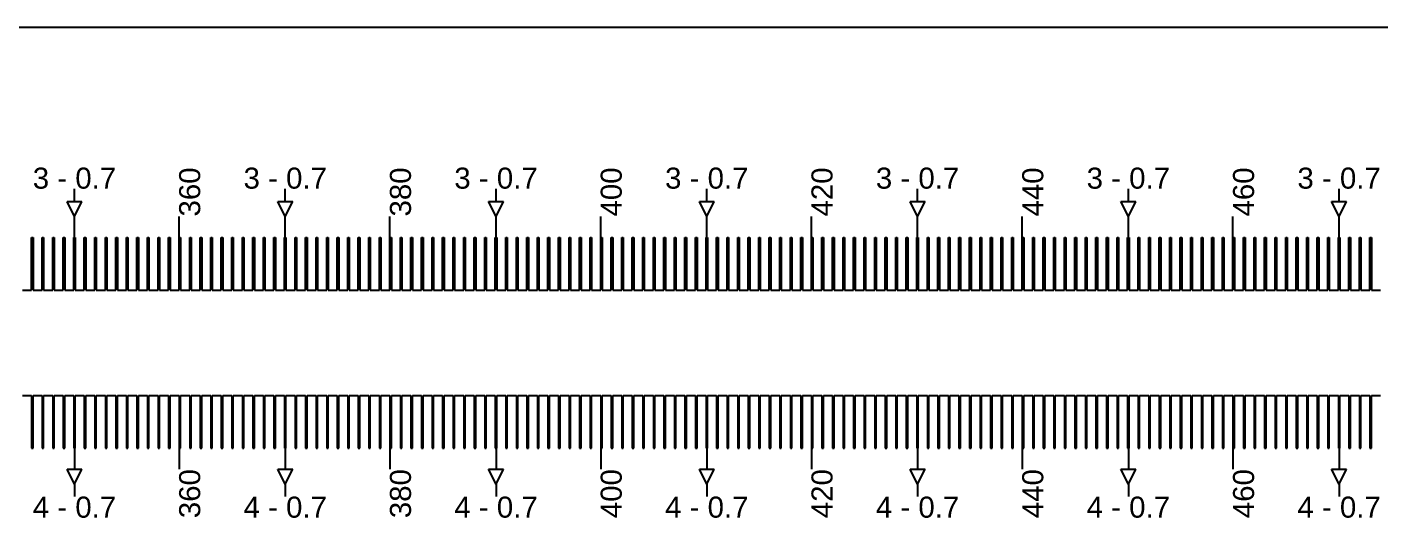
# Model space of a CAD drawing. Extents: x -119394 to 128420, y 74496 to 185496.
# Drawn here: x 6185 to 6827, y 112563 to 112796 of the extents above; entities that cross this region are included whole.
import ezdxf

# ---------------------------------------------------------------- set-up
doc = ezdxf.new("R2010")
doc.units = 13
doc.layers.add('CL - Label-1', color=120, linetype='Continuous')
doc.layers.add('CL - Label-2', color=132, linetype='Continuous')
doc.layers.add('CL - Sub-Micro', color=7, linetype='Continuous', true_color=0x47d1ff)
doc.styles.get("Standard").update_dxf_attribs({"font": 'arial.ttf'})

msp = doc.modelspace()

# ---------------------------------------------------------------- linework, layer by layer
for p, q in [((4356.79, 112795.86), (14856.79, 112795.86)), ((6207.14, 112712.94), (6207.14, 112718.94)), ((6307.14, 112712.94), (6307.14, 112718.94)), ((6407.14, 112712.94), (6407.14, 112718.94)), ((6507.14, 112712.94), (6507.14, 112718.94)), ((6607.14, 112712.94), (6607.14, 112718.94)), ((6707.14, 112712.94), (6707.14, 112718.94)), ((6807.14, 112712.94), (6807.14, 112718.94)), ((6207.14, 112695.86), (6207.14, 112705.86)), ((6256.79, 112695.86), (6256.79, 112705.86)), ((6307.14, 112695.86), (6307.14, 112705.86)), ((6356.79, 112695.86), (6356.79, 112705.86)), ((6407.14, 112695.86), (6407.14, 112705.86)), ((6456.79, 112695.86), (6456.79, 112705.86)), ((6507.14, 112695.86), (6507.14, 112705.86)), ((6556.79, 112695.86), (6556.79, 112705.86)), ((6607.14, 112695.86), (6607.14, 112705.86)), ((6656.79, 112695.86), (6656.79, 112705.86)), ((6707.14, 112695.86), (6707.14, 112705.86)), ((6756.79, 112695.86), (6756.79, 112705.86)), ((6807.14, 112695.86), (6807.14, 112705.86)), ((6207.14, 112595.86), (6207.14, 112585.86)), ((6256.79, 112595.86), (6256.79, 112585.86)), ((6307.14, 112595.86), (6307.14, 112585.86)), ((6356.79, 112595.86), (6356.79, 112585.86)), ((6407.14, 112595.86), (6407.14, 112585.86)), ((6456.79, 112595.86), (6456.79, 112585.86)), ((6507.14, 112595.86), (6507.14, 112585.86)), ((6556.79, 112595.86), (6556.79, 112585.86)), ((6607.14, 112595.86), (6607.14, 112585.86)), ((6656.79, 112595.86), (6656.79, 112585.86)), ((6707.14, 112595.86), (6707.14, 112585.86)), ((6756.79, 112595.86), (6756.79, 112585.86)), ((6807.14, 112595.86), (6807.14, 112585.86)), ((6207.14, 112578.79), (6207.14, 112572.79)), ((6307.14, 112578.79), (6307.14, 112572.79)), ((6407.14, 112578.79), (6407.14, 112572.79)), ((6507.14, 112578.79), (6507.14, 112572.79)), ((6607.14, 112578.79), (6607.14, 112572.79)), ((6707.14, 112578.79), (6707.14, 112572.79)), ((6807.14, 112578.79), (6807.14, 112572.79))]:
    msp.add_line(p, q)
at = {"layer": 'CL - Label-2'}
for p, q in [((6207.14, 112705.86), (6203.6, 112712.96)), ((6203.6, 112712.96), (6210.67, 112712.96)), ((6207.14, 112705.86), (6210.67, 112712.96)), ((6307.14, 112705.86), (6303.6, 112712.96)), ((6303.6, 112712.96), (6310.67, 112712.96)), ((6307.14, 112705.86), (6310.67, 112712.96)), ((6407.14, 112705.86), (6403.6, 112712.96)), ((6403.6, 112712.96), (6410.67, 112712.96)), ((6407.14, 112705.86), (6410.67, 112712.96)), ((6507.14, 112705.86), (6503.6, 112712.96)), ((6503.6, 112712.96), (6510.67, 112712.96)), ((6507.14, 112705.86), (6510.67, 112712.96)), ((6607.14, 112705.86), (6603.6, 112712.96)), ((6603.6, 112712.96), (6610.67, 112712.96)), ((6607.14, 112705.86), (6610.67, 112712.96)), ((6707.14, 112705.86), (6703.6, 112712.96)), ((6703.6, 112712.96), (6710.67, 112712.96)), ((6707.14, 112705.86), (6710.67, 112712.96)), ((6807.14, 112705.86), (6803.6, 112712.96)), ((6803.6, 112712.96), (6810.67, 112712.96)), ((6807.14, 112705.86), (6810.67, 112712.96)), ((6207.14, 112578.79), (6203.6, 112585.89)), ((6203.6, 112585.89), (6210.67, 112585.89)), ((6207.14, 112578.79), (6210.67, 112585.89)), ((6307.14, 112578.79), (6303.6, 112585.89)), ((6303.6, 112585.89), (6310.67, 112585.89)), ((6307.14, 112578.79), (6310.67, 112585.89)), ((6407.14, 112578.79), (6403.6, 112585.89)), ((6403.6, 112585.89), (6410.67, 112585.89)), ((6407.14, 112578.79), (6410.67, 112585.89)), ((6507.14, 112578.79), (6503.6, 112585.89)), ((6503.6, 112585.89), (6510.67, 112585.89)), ((6507.14, 112578.79), (6510.67, 112585.89)), ((6607.14, 112578.79), (6603.6, 112585.89)), ((6603.6, 112585.89), (6610.67, 112585.89)), ((6607.14, 112578.79), (6610.67, 112585.89)), ((6707.14, 112578.79), (6703.6, 112585.89)), ((6703.6, 112585.89), (6710.67, 112585.89)), ((6707.14, 112578.79), (6710.67, 112585.89)), ((6807.14, 112578.79), (6803.6, 112585.89)), ((6803.6, 112585.89), (6810.67, 112585.89)), ((6807.14, 112578.79), (6810.67, 112585.89))]:
    msp.add_line(p, q, dxfattribs=at)
at = {"layer": 'CL - Sub-Micro'}
for p, q in [((6186.79, 112670.86), (6186.79, 112695.86)), ((6186.79, 112695.86), (6187.49, 112695.86)), ((6187.49, 112695.86), (6187.49, 112670.86)), ((6191.79, 112670.86), (6191.79, 112695.86)), ((6191.79, 112695.86), (6192.49, 112695.86)), ((6192.49, 112695.86), (6192.49, 112670.86)), ((6196.79, 112670.86), (6196.79, 112695.86)), ((6196.79, 112695.86), (6197.49, 112695.86)), ((6197.49, 112695.86), (6197.49, 112670.86)), ((6201.79, 112670.86), (6201.79, 112695.86)), ((6201.79, 112695.86), (6202.49, 112695.86)), ((6202.49, 112695.86), (6202.49, 112670.86)), ((6206.79, 112670.86), (6206.79, 112695.86)), ((6206.79, 112695.86), (6207.49, 112695.86)), ((6207.49, 112695.86), (6207.49, 112670.86)), ((6211.79, 112670.86), (6211.79, 112695.86)), ((6211.79, 112695.86), (6212.49, 112695.86)), ((6212.49, 112695.86), (6212.49, 112670.86)), ((6216.79, 112670.86), (6216.79, 112695.86)), ((6216.79, 112695.86), (6217.49, 112695.86)), ((6217.49, 112695.86), (6217.49, 112670.86)), ((6221.79, 112670.86), (6221.79, 112695.86)), ((6221.79, 112695.86), (6222.49, 112695.86)), ((6222.49, 112695.86), (6222.49, 112670.86)), ((6226.79, 112670.86), (6226.79, 112695.86)), ((6226.79, 112695.86), (6227.49, 112695.86)), ((6227.49, 112695.86), (6227.49, 112670.86)), ((6231.79, 112670.86), (6231.79, 112695.86)), ((6231.79, 112695.86), (6232.49, 112695.86)), ((6232.49, 112695.86), (6232.49, 112670.86)), ((6236.79, 112670.86), (6236.79, 112695.86)), ((6236.79, 112695.86), (6237.49, 112695.86)), ((6237.49, 112695.86), (6237.49, 112670.86)), ((6241.79, 112670.86), (6241.79, 112695.86)), ((6241.79, 112695.86), (6242.49, 112695.86)), ((6242.49, 112695.86), (6242.49, 112670.86)), ((6246.79, 112670.86), (6246.79, 112695.86)), ((6246.79, 112695.86), (6247.49, 112695.86)), ((6247.49, 112695.86), (6247.49, 112670.86)), ((6251.79, 112670.86), (6251.79, 112695.86)), ((6251.79, 112695.86), (6252.49, 112695.86)), ((6252.49, 112695.86), (6252.49, 112670.86)), ((6256.79, 112670.86), (6256.79, 112695.86)), ((6256.79, 112695.86), (6257.49, 112695.86)), ((6257.49, 112695.86), (6257.49, 112670.86)), ((6261.79, 112670.86), (6261.79, 112695.86)), ((6261.79, 112695.86), (6262.49, 112695.86)), ((6262.49, 112695.86), (6262.49, 112670.86)), ((6266.79, 112670.86), (6266.79, 112695.86)), ((6266.79, 112695.86), (6267.49, 112695.86)), ((6267.49, 112695.86), (6267.49, 112670.86)), ((6271.79, 112670.86), (6271.79, 112695.86)), ((6271.79, 112695.86), (6272.49, 112695.86)), ((6272.49, 112695.86), (6272.49, 112670.86)), ((6276.79, 112670.86), (6276.79, 112695.86)), ((6276.79, 112695.86), (6277.49, 112695.86)), ((6277.49, 112695.86), (6277.49, 112670.86)), ((6281.79, 112670.86), (6281.79, 112695.86)), ((6281.79, 112695.86), (6282.49, 112695.86)), ((6282.49, 112695.86), (6282.49, 112670.86)), ((6286.79, 112670.86), (6286.79, 112695.86)), ((6286.79, 112695.86), (6287.49, 112695.86)), ((6287.49, 112695.86), (6287.49, 112670.86)), ((6291.79, 112670.86), (6291.79, 112695.86)), ((6291.79, 112695.86), (6292.49, 112695.86)), ((6292.49, 112695.86), (6292.49, 112670.86)), ((6296.79, 112670.86), (6296.79, 112695.86)), ((6296.79, 112695.86), (6297.49, 112695.86)), ((6297.49, 112695.86), (6297.49, 112670.86)), ((6301.79, 112670.86), (6301.79, 112695.86)), ((6301.79, 112695.86), (6302.49, 112695.86)), ((6302.49, 112695.86), (6302.49, 112670.86)), ((6306.79, 112670.86), (6306.79, 112695.86)), ((6306.79, 112695.86), (6307.49, 112695.86)), ((6307.49, 112695.86), (6307.49, 112670.86)), ((6311.79, 112670.86), (6311.79, 112695.86)), ((6311.79, 112695.86), (6312.49, 112695.86)), ((6312.49, 112695.86), (6312.49, 112670.86)), ((6316.79, 112670.86), (6316.79, 112695.86)), ((6316.79, 112695.86), (6317.49, 112695.86)), ((6317.49, 112695.86), (6317.49, 112670.86)), ((6321.79, 112670.86), (6321.79, 112695.86)), ((6321.79, 112695.86), (6322.49, 112695.86)), ((6322.49, 112695.86), (6322.49, 112670.86)), ((6326.79, 112670.86), (6326.79, 112695.86)), ((6326.79, 112695.86), (6327.49, 112695.86)), ((6327.49, 112695.86), (6327.49, 112670.86)), ((6331.79, 112670.86), (6331.79, 112695.86)), ((6331.79, 112695.86), (6332.49, 112695.86)), ((6332.49, 112695.86), (6332.49, 112670.86)), ((6336.79, 112670.86), (6336.79, 112695.86)), ((6336.79, 112695.86), (6337.49, 112695.86)), ((6337.49, 112695.86), (6337.49, 112670.86)), ((6341.79, 112670.86), (6341.79, 112695.86)), ((6341.79, 112695.86), (6342.49, 112695.86)), ((6342.49, 112695.86), (6342.49, 112670.86)), ((6346.79, 112670.86), (6346.79, 112695.86)), ((6346.79, 112695.86), (6347.49, 112695.86)), ((6347.49, 112695.86), (6347.49, 112670.86)), ((6351.79, 112670.86), (6351.79, 112695.86)), ((6351.79, 112695.86), (6352.49, 112695.86)), ((6352.49, 112695.86), (6352.49, 112670.86)), ((6356.79, 112670.86), (6356.79, 112695.86)), ((6356.79, 112695.86), (6357.49, 112695.86)), ((6357.49, 112695.86), (6357.49, 112670.86)), ((6361.79, 112670.86), (6361.79, 112695.86)), ((6361.79, 112695.86), (6362.49, 112695.86)), ((6362.49, 112695.86), (6362.49, 112670.86)), ((6366.79, 112670.86), (6366.79, 112695.86)), ((6366.79, 112695.86), (6367.49, 112695.86)), ((6367.49, 112695.86), (6367.49, 112670.86)), ((6371.79, 112670.86), (6371.79, 112695.86)), ((6371.79, 112695.86), (6372.49, 112695.86)), ((6372.49, 112695.86), (6372.49, 112670.86)), ((6376.79, 112670.86), (6376.79, 112695.86)), ((6376.79, 112695.86), (6377.49, 112695.86)), ((6377.49, 112695.86), (6377.49, 112670.86)), ((6381.79, 112670.86), (6381.79, 112695.86)), ((6381.79, 112695.86), (6382.49, 112695.86)), ((6382.49, 112695.86), (6382.49, 112670.86)), ((6386.79, 112670.86), (6386.79, 112695.86)), ((6386.79, 112695.86), (6387.49, 112695.86)), ((6387.49, 112695.86), (6387.49, 112670.86)), ((6391.79, 112670.86), (6391.79, 112695.86)), ((6391.79, 112695.86), (6392.49, 112695.86)), ((6392.49, 112695.86), (6392.49, 112670.86)), ((6396.79, 112670.86), (6396.79, 112695.86)), ((6396.79, 112695.86), (6397.49, 112695.86)), ((6397.49, 112695.86), (6397.49, 112670.86)), ((6401.79, 112670.86), (6401.79, 112695.86)), ((6401.79, 112695.86), (6402.49, 112695.86)), ((6402.49, 112695.86), (6402.49, 112670.86)), ((6406.79, 112670.86), (6406.79, 112695.86)), ((6406.79, 112695.86), (6407.49, 112695.86)), ((6407.49, 112695.86), (6407.49, 112670.86)), ((6411.79, 112670.86), (6411.79, 112695.86)), ((6411.79, 112695.86), (6412.49, 112695.86)), ((6412.49, 112695.86), (6412.49, 112670.86)), ((6416.79, 112670.86), (6416.79, 112695.86)), ((6416.79, 112695.86), (6417.49, 112695.86)), ((6417.49, 112695.86), (6417.49, 112670.86)), ((6421.79, 112670.86), (6421.79, 112695.86)), ((6421.79, 112695.86), (6422.49, 112695.86)), ((6422.49, 112695.86), (6422.49, 112670.86)), ((6426.79, 112670.86), (6426.79, 112695.86)), ((6426.79, 112695.86), (6427.49, 112695.86)), ((6427.49, 112695.86), (6427.49, 112670.86)), ((6431.79, 112670.86), (6431.79, 112695.86)), ((6431.79, 112695.86), (6432.49, 112695.86)), ((6432.49, 112695.86), (6432.49, 112670.86)), ((6436.79, 112670.86), (6436.79, 112695.86)), ((6436.79, 112695.86), (6437.49, 112695.86)), ((6437.49, 112695.86), (6437.49, 112670.86)), ((6441.79, 112670.86), (6441.79, 112695.86)), ((6441.79, 112695.86), (6442.49, 112695.86)), ((6442.49, 112695.86), (6442.49, 112670.86)), ((6446.79, 112670.86), (6446.79, 112695.86)), ((6446.79, 112695.86), (6447.49, 112695.86)), ((6447.49, 112695.86), (6447.49, 112670.86)), ((6451.79, 112670.86), (6451.79, 112695.86)), ((6451.79, 112695.86), (6452.49, 112695.86)), ((6452.49, 112695.86), (6452.49, 112670.86)), ((6456.79, 112670.86), (6456.79, 112695.86)), ((6456.79, 112695.86), (6457.49, 112695.86)), ((6457.49, 112695.86), (6457.49, 112670.86)), ((6461.79, 112670.86), (6461.79, 112695.86)), ((6461.79, 112695.86), (6462.49, 112695.86)), ((6462.49, 112695.86), (6462.49, 112670.86)), ((6466.79, 112670.86), (6466.79, 112695.86)), ((6466.79, 112695.86), (6467.49, 112695.86)), ((6467.49, 112695.86), (6467.49, 112670.86)), ((6471.79, 112670.86), (6471.79, 112695.86)), ((6471.79, 112695.86), (6472.49, 112695.86)), ((6472.49, 112695.86), (6472.49, 112670.86)), ((6476.79, 112670.86), (6476.79, 112695.86)), ((6476.79, 112695.86), (6477.49, 112695.86)), ((6477.49, 112695.86), (6477.49, 112670.86)), ((6481.79, 112670.86), (6481.79, 112695.86)), ((6481.79, 112695.86), (6482.49, 112695.86)), ((6482.49, 112695.86), (6482.49, 112670.86)), ((6486.79, 112670.86), (6486.79, 112695.86)), ((6486.79, 112695.86), (6487.49, 112695.86)), ((6487.49, 112695.86), (6487.49, 112670.86)), ((6491.79, 112670.86), (6491.79, 112695.86)), ((6491.79, 112695.86), (6492.49, 112695.86)), ((6492.49, 112695.86), (6492.49, 112670.86)), ((6496.79, 112670.86), (6496.79, 112695.86)), ((6496.79, 112695.86), (6497.49, 112695.86)), ((6497.49, 112695.86), (6497.49, 112670.86)), ((6501.79, 112670.86), (6501.79, 112695.86)), ((6501.79, 112695.86), (6502.49, 112695.86)), ((6502.49, 112695.86), (6502.49, 112670.86)), ((6506.79, 112670.86), (6506.79, 112695.86)), ((6506.79, 112695.86), (6507.49, 112695.86)), ((6507.49, 112695.86), (6507.49, 112670.86)), ((6511.79, 112670.86), (6511.79, 112695.86)), ((6511.79, 112695.86), (6512.49, 112695.86)), ((6512.49, 112695.86), (6512.49, 112670.86)), ((6516.79, 112670.86), (6516.79, 112695.86)), ((6516.79, 112695.86), (6517.49, 112695.86)), ((6517.49, 112695.86), (6517.49, 112670.86)), ((6521.79, 112670.86), (6521.79, 112695.86)), ((6521.79, 112695.86), (6522.49, 112695.86)), ((6522.49, 112695.86), (6522.49, 112670.86)), ((6526.79, 112670.86), (6526.79, 112695.86)), ((6526.79, 112695.86), (6527.49, 112695.86)), ((6527.49, 112695.86), (6527.49, 112670.86)), ((6531.79, 112670.86), (6531.79, 112695.86)), ((6531.79, 112695.86), (6532.49, 112695.86)), ((6532.49, 112695.86), (6532.49, 112670.86)), ((6536.79, 112670.86), (6536.79, 112695.86)), ((6536.79, 112695.86), (6537.49, 112695.86)), ((6537.49, 112695.86), (6537.49, 112670.86)), ((6541.79, 112670.86), (6541.79, 112695.86)), ((6541.79, 112695.86), (6542.49, 112695.86)), ((6542.49, 112695.86), (6542.49, 112670.86)), ((6546.79, 112670.86), (6546.79, 112695.86)), ((6546.79, 112695.86), (6547.49, 112695.86)), ((6547.49, 112695.86), (6547.49, 112670.86)), ((6551.79, 112670.86), (6551.79, 112695.86)), ((6551.79, 112695.86), (6552.49, 112695.86)), ((6552.49, 112695.86), (6552.49, 112670.86)), ((6556.79, 112670.86), (6556.79, 112695.86)), ((6556.79, 112695.86), (6557.49, 112695.86)), ((6557.49, 112695.86), (6557.49, 112670.86)), ((6561.79, 112670.86), (6561.79, 112695.86)), ((6561.79, 112695.86), (6562.49, 112695.86)), ((6562.49, 112695.86), (6562.49, 112670.86)), ((6566.79, 112670.86), (6566.79, 112695.86)), ((6566.79, 112695.86), (6567.49, 112695.86)), ((6567.49, 112695.86), (6567.49, 112670.86)), ((6571.79, 112670.86), (6571.79, 112695.86)), ((6571.79, 112695.86), (6572.49, 112695.86)), ((6572.49, 112695.86), (6572.49, 112670.86)), ((6576.79, 112670.86), (6576.79, 112695.86)), ((6576.79, 112695.86), (6577.49, 112695.86)), ((6577.49, 112695.86), (6577.49, 112670.86)), ((6581.79, 112670.86), (6581.79, 112695.86)), ((6581.79, 112695.86), (6582.49, 112695.86)), ((6582.49, 112695.86), (6582.49, 112670.86)), ((6586.79, 112670.86), (6586.79, 112695.86)), ((6586.79, 112695.86), (6587.49, 112695.86)), ((6587.49, 112695.86), (6587.49, 112670.86)), ((6591.79, 112670.86), (6591.79, 112695.86)), ((6591.79, 112695.86), (6592.49, 112695.86)), ((6592.49, 112695.86), (6592.49, 112670.86)), ((6596.79, 112670.86), (6596.79, 112695.86)), ((6596.79, 112695.86), (6597.49, 112695.86)), ((6597.49, 112695.86), (6597.49, 112670.86)), ((6601.79, 112670.86), (6601.79, 112695.86)), ((6601.79, 112695.86), (6602.49, 112695.86)), ((6602.49, 112695.86), (6602.49, 112670.86)), ((6606.79, 112670.86), (6606.79, 112695.86)), ((6606.79, 112695.86), (6607.49, 112695.86)), ((6607.49, 112695.86), (6607.49, 112670.86)), ((6611.79, 112670.86), (6611.79, 112695.86)), ((6611.79, 112695.86), (6612.49, 112695.86)), ((6612.49, 112695.86), (6612.49, 112670.86)), ((6616.79, 112670.86), (6616.79, 112695.86)), ((6616.79, 112695.86), (6617.49, 112695.86)), ((6617.49, 112695.86), (6617.49, 112670.86)), ((6621.79, 112670.86), (6621.79, 112695.86)), ((6621.79, 112695.86), (6622.49, 112695.86)), ((6622.49, 112695.86), (6622.49, 112670.86)), ((6626.79, 112670.86), (6626.79, 112695.86)), ((6626.79, 112695.86), (6627.49, 112695.86)), ((6627.49, 112695.86), (6627.49, 112670.86)), ((6631.79, 112670.86), (6631.79, 112695.86)), ((6631.79, 112695.86), (6632.49, 112695.86)), ((6632.49, 112695.86), (6632.49, 112670.86)), ((6636.79, 112670.86), (6636.79, 112695.86)), ((6636.79, 112695.86), (6637.49, 112695.86)), ((6637.49, 112695.86), (6637.49, 112670.86)), ((6641.79, 112670.86), (6641.79, 112695.86)), ((6641.79, 112695.86), (6642.49, 112695.86)), ((6642.49, 112695.86), (6642.49, 112670.86)), ((6646.79, 112670.86), (6646.79, 112695.86)), ((6646.79, 112695.86), (6647.49, 112695.86)), ((6647.49, 112695.86), (6647.49, 112670.86)), ((6651.79, 112670.86), (6651.79, 112695.86)), ((6651.79, 112695.86), (6652.49, 112695.86)), ((6652.49, 112695.86), (6652.49, 112670.86)), ((6656.79, 112670.86), (6656.79, 112695.86)), ((6656.79, 112695.86), (6657.49, 112695.86)), ((6657.49, 112695.86), (6657.49, 112670.86)), ((6661.79, 112670.86), (6661.79, 112695.86)), ((6661.79, 112695.86), (6662.49, 112695.86)), ((6662.49, 112695.86), (6662.49, 112670.86)), ((6666.79, 112670.86), (6666.79, 112695.86)), ((6666.79, 112695.86), (6667.49, 112695.86)), ((6667.49, 112695.86), (6667.49, 112670.86)), ((6671.79, 112670.86), (6671.79, 112695.86)), ((6671.79, 112695.86), (6672.49, 112695.86)), ((6672.49, 112695.86), (6672.49, 112670.86)), ((6676.79, 112670.86), (6676.79, 112695.86)), ((6676.79, 112695.86), (6677.49, 112695.86)), ((6677.49, 112695.86), (6677.49, 112670.86)), ((6681.79, 112670.86), (6681.79, 112695.86)), ((6681.79, 112695.86), (6682.49, 112695.86)), ((6682.49, 112695.86), (6682.49, 112670.86)), ((6686.79, 112670.86), (6686.79, 112695.86)), ((6686.79, 112695.86), (6687.49, 112695.86)), ((6687.49, 112695.86), (6687.49, 112670.86)), ((6691.79, 112670.86), (6691.79, 112695.86)), ((6691.79, 112695.86), (6692.49, 112695.86)), ((6692.49, 112695.86), (6692.49, 112670.86)), ((6696.79, 112670.86), (6696.79, 112695.86)), ((6696.79, 112695.86), (6697.49, 112695.86)), ((6697.49, 112695.86), (6697.49, 112670.86)), ((6701.79, 112670.86), (6701.79, 112695.86)), ((6701.79, 112695.86), (6702.49, 112695.86)), ((6702.49, 112695.86), (6702.49, 112670.86)), ((6706.79, 112670.86), (6706.79, 112695.86)), ((6706.79, 112695.86), (6707.49, 112695.86)), ((6707.49, 112695.86), (6707.49, 112670.86)), ((6711.79, 112670.86), (6711.79, 112695.86)), ((6711.79, 112695.86), (6712.49, 112695.86)), ((6712.49, 112695.86), (6712.49, 112670.86)), ((6716.79, 112670.86), (6716.79, 112695.86)), ((6716.79, 112695.86), (6717.49, 112695.86)), ((6717.49, 112695.86), (6717.49, 112670.86)), ((6721.79, 112670.86), (6721.79, 112695.86)), ((6721.79, 112695.86), (6722.49, 112695.86)), ((6722.49, 112695.86), (6722.49, 112670.86)), ((6726.79, 112670.86), (6726.79, 112695.86)), ((6726.79, 112695.86), (6727.49, 112695.86)), ((6727.49, 112695.86), (6727.49, 112670.86)), ((6731.79, 112670.86), (6731.79, 112695.86)), ((6731.79, 112695.86), (6732.49, 112695.86)), ((6732.49, 112695.86), (6732.49, 112670.86)), ((6736.79, 112670.86), (6736.79, 112695.86)), ((6736.79, 112695.86), (6737.49, 112695.86)), ((6737.49, 112695.86), (6737.49, 112670.86)), ((6741.79, 112670.86), (6741.79, 112695.86)), ((6741.79, 112695.86), (6742.49, 112695.86)), ((6742.49, 112695.86), (6742.49, 112670.86)), ((6746.79, 112670.86), (6746.79, 112695.86)), ((6746.79, 112695.86), (6747.49, 112695.86)), ((6747.49, 112695.86), (6747.49, 112670.86)), ((6751.79, 112670.86), (6751.79, 112695.86)), ((6751.79, 112695.86), (6752.49, 112695.86)), ((6752.49, 112695.86), (6752.49, 112670.86)), ((6756.79, 112670.86), (6756.79, 112695.86)), ((6756.79, 112695.86), (6757.49, 112695.86)), ((6757.49, 112695.86), (6757.49, 112670.86)), ((6761.79, 112670.86), (6761.79, 112695.86)), ((6761.79, 112695.86), (6762.49, 112695.86)), ((6762.49, 112695.86), (6762.49, 112670.86)), ((6766.79, 112670.86), (6766.79, 112695.86)), ((6766.79, 112695.86), (6767.49, 112695.86)), ((6767.49, 112695.86), (6767.49, 112670.86)), ((6771.79, 112670.86), (6771.79, 112695.86)), ((6771.79, 112695.86), (6772.49, 112695.86)), ((6772.49, 112695.86), (6772.49, 112670.86)), ((6776.79, 112670.86), (6776.79, 112695.86)), ((6776.79, 112695.86), (6777.49, 112695.86)), ((6777.49, 112695.86), (6777.49, 112670.86)), ((6781.79, 112670.86), (6781.79, 112695.86)), ((6781.79, 112695.86), (6782.49, 112695.86)), ((6782.49, 112695.86), (6782.49, 112670.86)), ((6786.79, 112670.86), (6786.79, 112695.86)), ((6786.79, 112695.86), (6787.49, 112695.86)), ((6787.49, 112695.86), (6787.49, 112670.86)), ((6791.79, 112670.86), (6791.79, 112695.86)), ((6791.79, 112695.86), (6792.49, 112695.86)), ((6792.49, 112695.86), (6792.49, 112670.86)), ((6796.79, 112670.86), (6796.79, 112695.86)), ((6796.79, 112695.86), (6797.49, 112695.86)), ((6797.49, 112695.86), (6797.49, 112670.86)), ((6801.79, 112670.86), (6801.79, 112695.86)), ((6801.79, 112695.86), (6802.49, 112695.86)), ((6802.49, 112695.86), (6802.49, 112670.86)), ((6806.79, 112670.86), (6806.79, 112695.86)), ((6806.79, 112695.86), (6807.49, 112695.86)), ((6807.49, 112695.86), (6807.49, 112670.86)), ((6811.79, 112670.86), (6811.79, 112695.86)), ((6811.79, 112695.86), (6812.49, 112695.86)), ((6812.49, 112695.86), (6812.49, 112670.86)), ((6816.79, 112670.86), (6816.79, 112695.86)), ((6816.79, 112695.86), (6817.49, 112695.86)), ((6817.49, 112695.86), (6817.49, 112670.86)), ((6821.79, 112670.86), (6821.79, 112695.86)), ((6821.79, 112695.86), (6822.49, 112695.86)), ((6822.49, 112695.86), (6822.49, 112670.86)), ((6182.49, 112670.86), (6186.79, 112670.86)), ((6187.49, 112670.86), (6191.79, 112670.86)), ((6192.49, 112670.86), (6196.79, 112670.86)), ((6197.49, 112670.86), (6201.79, 112670.86)), ((6202.49, 112670.86), (6206.79, 112670.86)), ((6207.49, 112670.86), (6211.79, 112670.86)), ((6212.49, 112670.86), (6216.79, 112670.86)), ((6217.49, 112670.86), (6221.79, 112670.86)), ((6222.49, 112670.86), (6226.79, 112670.86)), ((6227.49, 112670.86), (6231.79, 112670.86)), ((6232.49, 112670.86), (6236.79, 112670.86)), ((6237.49, 112670.86), (6241.79, 112670.86)), ((6242.49, 112670.86), (6246.79, 112670.86)), ((6247.49, 112670.86), (6251.79, 112670.86)), ((6252.49, 112670.86), (6256.79, 112670.86)), ((6257.49, 112670.86), (6261.79, 112670.86)), ((6262.49, 112670.86), (6266.79, 112670.86)), ((6267.49, 112670.86), (6271.79, 112670.86)), ((6272.49, 112670.86), (6276.79, 112670.86)), ((6277.49, 112670.86), (6281.79, 112670.86)), ((6282.49, 112670.86), (6286.79, 112670.86)), ((6287.49, 112670.86), (6291.79, 112670.86)), ((6292.49, 112670.86), (6296.79, 112670.86)), ((6297.49, 112670.86), (6301.79, 112670.86)), ((6302.49, 112670.86), (6306.79, 112670.86)), ((6307.49, 112670.86), (6311.79, 112670.86)), ((6312.49, 112670.86), (6316.79, 112670.86)), ((6317.49, 112670.86), (6321.79, 112670.86)), ((6322.49, 112670.86), (6326.79, 112670.86)), ((6327.49, 112670.86), (6331.79, 112670.86)), ((6332.49, 112670.86), (6336.79, 112670.86)), ((6337.49, 112670.86), (6341.79, 112670.86)), ((6342.49, 112670.86), (6346.79, 112670.86)), ((6347.49, 112670.86), (6351.79, 112670.86)), ((6352.49, 112670.86), (6356.79, 112670.86)), ((6357.49, 112670.86), (6361.79, 112670.86)), ((6362.49, 112670.86), (6366.79, 112670.86)), ((6367.49, 112670.86), (6371.79, 112670.86)), ((6372.49, 112670.86), (6376.79, 112670.86)), ((6377.49, 112670.86), (6381.79, 112670.86)), ((6382.49, 112670.86), (6386.79, 112670.86)), ((6387.49, 112670.86), (6391.79, 112670.86)), ((6392.49, 112670.86), (6396.79, 112670.86)), ((6397.49, 112670.86), (6401.79, 112670.86)), ((6402.49, 112670.86), (6406.79, 112670.86)), ((6407.49, 112670.86), (6411.79, 112670.86)), ((6412.49, 112670.86), (6416.79, 112670.86)), ((6417.49, 112670.86), (6421.79, 112670.86)), ((6422.49, 112670.86), (6426.79, 112670.86)), ((6427.49, 112670.86), (6431.79, 112670.86)), ((6432.49, 112670.86), (6436.79, 112670.86)), ((6437.49, 112670.86), (6441.79, 112670.86)), ((6442.49, 112670.86), (6446.79, 112670.86)), ((6447.49, 112670.86), (6451.79, 112670.86)), ((6452.49, 112670.86), (6456.79, 112670.86)), ((6457.49, 112670.86), (6461.79, 112670.86)), ((6462.49, 112670.86), (6466.79, 112670.86)), ((6467.49, 112670.86), (6471.79, 112670.86)), ((6472.49, 112670.86), (6476.79, 112670.86)), ((6477.49, 112670.86), (6481.79, 112670.86)), ((6482.49, 112670.86), (6486.79, 112670.86)), ((6487.49, 112670.86), (6491.79, 112670.86)), ((6492.49, 112670.86), (6496.79, 112670.86)), ((6497.49, 112670.86), (6501.79, 112670.86)), ((6502.49, 112670.86), (6506.79, 112670.86)), ((6507.49, 112670.86), (6511.79, 112670.86)), ((6512.49, 112670.86), (6516.79, 112670.86)), ((6517.49, 112670.86), (6521.79, 112670.86)), ((6522.49, 112670.86), (6526.79, 112670.86)), ((6527.49, 112670.86), (6531.79, 112670.86)), ((6532.49, 112670.86), (6536.79, 112670.86)), ((6537.49, 112670.86), (6541.79, 112670.86)), ((6542.49, 112670.86), (6546.79, 112670.86)), ((6547.49, 112670.86), (6551.79, 112670.86)), ((6552.49, 112670.86), (6556.79, 112670.86)), ((6557.49, 112670.86), (6561.79, 112670.86)), ((6562.49, 112670.86), (6566.79, 112670.86)), ((6567.49, 112670.86), (6571.79, 112670.86)), ((6572.49, 112670.86), (6576.79, 112670.86)), ((6577.49, 112670.86), (6581.79, 112670.86)), ((6582.49, 112670.86), (6586.79, 112670.86)), ((6587.49, 112670.86), (6591.79, 112670.86)), ((6592.49, 112670.86), (6596.79, 112670.86)), ((6597.49, 112670.86), (6601.79, 112670.86)), ((6602.49, 112670.86), (6606.79, 112670.86)), ((6607.49, 112670.86), (6611.79, 112670.86)), ((6612.49, 112670.86), (6616.79, 112670.86)), ((6617.49, 112670.86), (6621.79, 112670.86)), ((6622.49, 112670.86), (6626.79, 112670.86)), ((6627.49, 112670.86), (6631.79, 112670.86)), ((6632.49, 112670.86), (6636.79, 112670.86)), ((6637.49, 112670.86), (6641.79, 112670.86)), ((6642.49, 112670.86), (6646.79, 112670.86)), ((6647.49, 112670.86), (6651.79, 112670.86)), ((6652.49, 112670.86), (6656.79, 112670.86)), ((6657.49, 112670.86), (6661.79, 112670.86)), ((6662.49, 112670.86), (6666.79, 112670.86)), ((6667.49, 112670.86), (6671.79, 112670.86)), ((6672.49, 112670.86), (6676.79, 112670.86)), ((6677.49, 112670.86), (6681.79, 112670.86)), ((6682.49, 112670.86), (6686.79, 112670.86)), ((6687.49, 112670.86), (6691.79, 112670.86)), ((6692.49, 112670.86), (6696.79, 112670.86)), ((6697.49, 112670.86), (6701.79, 112670.86)), ((6702.49, 112670.86), (6706.79, 112670.86)), ((6707.49, 112670.86), (6711.79, 112670.86)), ((6712.49, 112670.86), (6716.79, 112670.86)), ((6717.49, 112670.86), (6721.79, 112670.86)), ((6722.49, 112670.86), (6726.79, 112670.86)), ((6727.49, 112670.86), (6731.79, 112670.86)), ((6732.49, 112670.86), (6736.79, 112670.86)), ((6737.49, 112670.86), (6741.79, 112670.86)), ((6742.49, 112670.86), (6746.79, 112670.86)), ((6747.49, 112670.86), (6751.79, 112670.86)), ((6752.49, 112670.86), (6756.79, 112670.86)), ((6757.49, 112670.86), (6761.79, 112670.86)), ((6762.49, 112670.86), (6766.79, 112670.86)), ((6767.49, 112670.86), (6771.79, 112670.86)), ((6772.49, 112670.86), (6776.79, 112670.86)), ((6777.49, 112670.86), (6781.79, 112670.86)), ((6782.49, 112670.86), (6786.79, 112670.86)), ((6787.49, 112670.86), (6791.79, 112670.86)), ((6792.49, 112670.86), (6796.79, 112670.86)), ((6797.49, 112670.86), (6801.79, 112670.86)), ((6802.49, 112670.86), (6806.79, 112670.86)), ((6807.49, 112670.86), (6811.79, 112670.86)), ((6812.49, 112670.86), (6816.79, 112670.86)), ((6817.49, 112670.86), (6821.79, 112670.86)), ((6822.49, 112670.86), (6826.79, 112670.86)), ((6182.49, 112620.86), (6186.79, 112620.86)), ((6186.79, 112620.86), (6186.79, 112595.86)), ((6187.49, 112595.86), (6187.49, 112620.86)), ((6187.49, 112620.86), (6191.79, 112620.86)), ((6191.79, 112620.86), (6191.79, 112595.86)), ((6192.49, 112595.86), (6192.49, 112620.86)), ((6192.49, 112620.86), (6196.79, 112620.86)), ((6196.79, 112620.86), (6196.79, 112595.86)), ((6197.49, 112595.86), (6197.49, 112620.86)), ((6197.49, 112620.86), (6201.79, 112620.86)), ((6201.79, 112620.86), (6201.79, 112595.86)), ((6202.49, 112595.86), (6202.49, 112620.86)), ((6202.49, 112620.86), (6206.79, 112620.86)), ((6206.79, 112620.86), (6206.79, 112595.86)), ((6207.49, 112595.86), (6207.49, 112620.86)), ((6207.49, 112620.86), (6211.79, 112620.86)), ((6211.79, 112620.86), (6211.79, 112595.86)), ((6212.49, 112595.86), (6212.49, 112620.86)), ((6212.49, 112620.86), (6216.79, 112620.86)), ((6216.79, 112620.86), (6216.79, 112595.86)), ((6217.49, 112595.86), (6217.49, 112620.86)), ((6217.49, 112620.86), (6221.79, 112620.86)), ((6221.79, 112620.86), (6221.79, 112595.86)), ((6222.49, 112595.86), (6222.49, 112620.86)), ((6222.49, 112620.86), (6226.79, 112620.86)), ((6226.79, 112620.86), (6226.79, 112595.86)), ((6227.49, 112595.86), (6227.49, 112620.86)), ((6227.49, 112620.86), (6231.79, 112620.86)), ((6231.79, 112620.86), (6231.79, 112595.86)), ((6232.49, 112595.86), (6232.49, 112620.86)), ((6232.49, 112620.86), (6236.79, 112620.86)), ((6236.79, 112620.86), (6236.79, 112595.86)), ((6237.49, 112595.86), (6237.49, 112620.86)), ((6237.49, 112620.86), (6241.79, 112620.86)), ((6241.79, 112620.86), (6241.79, 112595.86)), ((6242.49, 112595.86), (6242.49, 112620.86)), ((6242.49, 112620.86), (6246.79, 112620.86)), ((6246.79, 112620.86), (6246.79, 112595.86)), ((6247.49, 112595.86), (6247.49, 112620.86)), ((6247.49, 112620.86), (6251.79, 112620.86)), ((6251.79, 112620.86), (6251.79, 112595.86)), ((6252.49, 112595.86), (6252.49, 112620.86)), ((6252.49, 112620.86), (6256.79, 112620.86)), ((6256.79, 112620.86), (6256.79, 112595.86)), ((6257.49, 112595.86), (6257.49, 112620.86)), ((6257.49, 112620.86), (6261.79, 112620.86)), ((6261.79, 112620.86), (6261.79, 112595.86)), ((6262.49, 112595.86), (6262.49, 112620.86)), ((6262.49, 112620.86), (6266.79, 112620.86)), ((6266.79, 112620.86), (6266.79, 112595.86)), ((6267.49, 112595.86), (6267.49, 112620.86)), ((6267.49, 112620.86), (6271.79, 112620.86)), ((6271.79, 112620.86), (6271.79, 112595.86)), ((6272.49, 112595.86), (6272.49, 112620.86)), ((6272.49, 112620.86), (6276.79, 112620.86)), ((6276.79, 112620.86), (6276.79, 112595.86)), ((6277.49, 112595.86), (6277.49, 112620.86)), ((6277.49, 112620.86), (6281.79, 112620.86)), ((6281.79, 112620.86), (6281.79, 112595.86)), ((6282.49, 112595.86), (6282.49, 112620.86)), ((6282.49, 112620.86), (6286.79, 112620.86)), ((6286.79, 112620.86), (6286.79, 112595.86)), ((6287.49, 112595.86), (6287.49, 112620.86)), ((6287.49, 112620.86), (6291.79, 112620.86)), ((6291.79, 112620.86), (6291.79, 112595.86)), ((6292.49, 112595.86), (6292.49, 112620.86)), ((6292.49, 112620.86), (6296.79, 112620.86)), ((6296.79, 112620.86), (6296.79, 112595.86)), ((6297.49, 112595.86), (6297.49, 112620.86)), ((6297.49, 112620.86), (6301.79, 112620.86)), ((6301.79, 112620.86), (6301.79, 112595.86)), ((6302.49, 112595.86), (6302.49, 112620.86)), ((6302.49, 112620.86), (6306.79, 112620.86)), ((6306.79, 112620.86), (6306.79, 112595.86)), ((6307.49, 112595.86), (6307.49, 112620.86)), ((6307.49, 112620.86), (6311.79, 112620.86)), ((6311.79, 112620.86), (6311.79, 112595.86)), ((6312.49, 112595.86), (6312.49, 112620.86)), ((6312.49, 112620.86), (6316.79, 112620.86)), ((6316.79, 112620.86), (6316.79, 112595.86)), ((6317.49, 112595.86), (6317.49, 112620.86)), ((6317.49, 112620.86), (6321.79, 112620.86)), ((6321.79, 112620.86), (6321.79, 112595.86)), ((6322.49, 112595.86), (6322.49, 112620.86)), ((6322.49, 112620.86), (6326.79, 112620.86)), ((6326.79, 112620.86), (6326.79, 112595.86)), ((6327.49, 112595.86), (6327.49, 112620.86)), ((6327.49, 112620.86), (6331.79, 112620.86)), ((6331.79, 112620.86), (6331.79, 112595.86)), ((6332.49, 112595.86), (6332.49, 112620.86)), ((6332.49, 112620.86), (6336.79, 112620.86)), ((6336.79, 112620.86), (6336.79, 112595.86)), ((6337.49, 112595.86), (6337.49, 112620.86)), ((6337.49, 112620.86), (6341.79, 112620.86)), ((6341.79, 112620.86), (6341.79, 112595.86)), ((6342.49, 112595.86), (6342.49, 112620.86)), ((6342.49, 112620.86), (6346.79, 112620.86)), ((6346.79, 112620.86), (6346.79, 112595.86)), ((6347.49, 112595.86), (6347.49, 112620.86)), ((6347.49, 112620.86), (6351.79, 112620.86)), ((6351.79, 112620.86), (6351.79, 112595.86)), ((6352.49, 112595.86), (6352.49, 112620.86)), ((6352.49, 112620.86), (6356.79, 112620.86)), ((6356.79, 112620.86), (6356.79, 112595.86)), ((6357.49, 112595.86), (6357.49, 112620.86)), ((6357.49, 112620.86), (6361.79, 112620.86)), ((6361.79, 112620.86), (6361.79, 112595.86)), ((6362.49, 112595.86), (6362.49, 112620.86)), ((6362.49, 112620.86), (6366.79, 112620.86)), ((6366.79, 112620.86), (6366.79, 112595.86)), ((6367.49, 112595.86), (6367.49, 112620.86)), ((6367.49, 112620.86), (6371.79, 112620.86)), ((6371.79, 112620.86), (6371.79, 112595.86)), ((6372.49, 112595.86), (6372.49, 112620.86)), ((6372.49, 112620.86), (6376.79, 112620.86)), ((6376.79, 112620.86), (6376.79, 112595.86)), ((6377.49, 112595.86), (6377.49, 112620.86)), ((6377.49, 112620.86), (6381.79, 112620.86)), ((6381.79, 112620.86), (6381.79, 112595.86)), ((6382.49, 112595.86), (6382.49, 112620.86)), ((6382.49, 112620.86), (6386.79, 112620.86)), ((6386.79, 112620.86), (6386.79, 112595.86)), ((6387.49, 112595.86), (6387.49, 112620.86)), ((6387.49, 112620.86), (6391.79, 112620.86)), ((6391.79, 112620.86), (6391.79, 112595.86)), ((6392.49, 112595.86), (6392.49, 112620.86)), ((6392.49, 112620.86), (6396.79, 112620.86)), ((6396.79, 112620.86), (6396.79, 112595.86)), ((6397.49, 112595.86), (6397.49, 112620.86)), ((6397.49, 112620.86), (6401.79, 112620.86)), ((6401.79, 112620.86), (6401.79, 112595.86)), ((6402.49, 112595.86), (6402.49, 112620.86)), ((6402.49, 112620.86), (6406.79, 112620.86)), ((6406.79, 112620.86), (6406.79, 112595.86)), ((6407.49, 112595.86), (6407.49, 112620.86)), ((6407.49, 112620.86), (6411.79, 112620.86)), ((6411.79, 112620.86), (6411.79, 112595.86)), ((6412.49, 112595.86), (6412.49, 112620.86)), ((6412.49, 112620.86), (6416.79, 112620.86)), ((6416.79, 112620.86), (6416.79, 112595.86)), ((6417.49, 112595.86), (6417.49, 112620.86)), ((6417.49, 112620.86), (6421.79, 112620.86)), ((6421.79, 112620.86), (6421.79, 112595.86)), ((6422.49, 112595.86), (6422.49, 112620.86)), ((6422.49, 112620.86), (6426.79, 112620.86)), ((6426.79, 112620.86), (6426.79, 112595.86)), ((6427.49, 112595.86), (6427.49, 112620.86)), ((6427.49, 112620.86), (6431.79, 112620.86)), ((6431.79, 112620.86), (6431.79, 112595.86)), ((6432.49, 112595.86), (6432.49, 112620.86)), ((6432.49, 112620.86), (6436.79, 112620.86)), ((6436.79, 112620.86), (6436.79, 112595.86)), ((6437.49, 112595.86), (6437.49, 112620.86)), ((6437.49, 112620.86), (6441.79, 112620.86)), ((6441.79, 112620.86), (6441.79, 112595.86)), ((6442.49, 112595.86), (6442.49, 112620.86)), ((6442.49, 112620.86), (6446.79, 112620.86)), ((6446.79, 112620.86), (6446.79, 112595.86)), ((6447.49, 112595.86), (6447.49, 112620.86)), ((6447.49, 112620.86), (6451.79, 112620.86)), ((6451.79, 112620.86), (6451.79, 112595.86)), ((6452.49, 112595.86), (6452.49, 112620.86)), ((6452.49, 112620.86), (6456.79, 112620.86)), ((6456.79, 112620.86), (6456.79, 112595.86)), ((6457.49, 112595.86), (6457.49, 112620.86)), ((6457.49, 112620.86), (6461.79, 112620.86)), ((6461.79, 112620.86), (6461.79, 112595.86)), ((6462.49, 112595.86), (6462.49, 112620.86)), ((6462.49, 112620.86), (6466.79, 112620.86)), ((6466.79, 112620.86), (6466.79, 112595.86)), ((6467.49, 112595.86), (6467.49, 112620.86)), ((6467.49, 112620.86), (6471.79, 112620.86)), ((6471.79, 112620.86), (6471.79, 112595.86)), ((6472.49, 112595.86), (6472.49, 112620.86)), ((6472.49, 112620.86), (6476.79, 112620.86)), ((6476.79, 112620.86), (6476.79, 112595.86)), ((6477.49, 112595.86), (6477.49, 112620.86)), ((6477.49, 112620.86), (6481.79, 112620.86)), ((6481.79, 112620.86), (6481.79, 112595.86)), ((6482.49, 112595.86), (6482.49, 112620.86)), ((6482.49, 112620.86), (6486.79, 112620.86)), ((6486.79, 112620.86), (6486.79, 112595.86)), ((6487.49, 112595.86), (6487.49, 112620.86)), ((6487.49, 112620.86), (6491.79, 112620.86)), ((6491.79, 112620.86), (6491.79, 112595.86)), ((6492.49, 112595.86), (6492.49, 112620.86)), ((6492.49, 112620.86), (6496.79, 112620.86)), ((6496.79, 112620.86), (6496.79, 112595.86)), ((6497.49, 112595.86), (6497.49, 112620.86)), ((6497.49, 112620.86), (6501.79, 112620.86)), ((6501.79, 112620.86), (6501.79, 112595.86)), ((6502.49, 112595.86), (6502.49, 112620.86)), ((6502.49, 112620.86), (6506.79, 112620.86)), ((6506.79, 112620.86), (6506.79, 112595.86)), ((6507.49, 112595.86), (6507.49, 112620.86)), ((6507.49, 112620.86), (6511.79, 112620.86)), ((6511.79, 112620.86), (6511.79, 112595.86)), ((6512.49, 112595.86), (6512.49, 112620.86)), ((6512.49, 112620.86), (6516.79, 112620.86)), ((6516.79, 112620.86), (6516.79, 112595.86)), ((6517.49, 112595.86), (6517.49, 112620.86)), ((6517.49, 112620.86), (6521.79, 112620.86)), ((6521.79, 112620.86), (6521.79, 112595.86)), ((6522.49, 112595.86), (6522.49, 112620.86)), ((6522.49, 112620.86), (6526.79, 112620.86)), ((6526.79, 112620.86), (6526.79, 112595.86)), ((6527.49, 112595.86), (6527.49, 112620.86)), ((6527.49, 112620.86), (6531.79, 112620.86)), ((6531.79, 112620.86), (6531.79, 112595.86)), ((6532.49, 112595.86), (6532.49, 112620.86)), ((6532.49, 112620.86), (6536.79, 112620.86)), ((6536.79, 112620.86), (6536.79, 112595.86)), ((6537.49, 112595.86), (6537.49, 112620.86)), ((6537.49, 112620.86), (6541.79, 112620.86)), ((6541.79, 112620.86), (6541.79, 112595.86)), ((6542.49, 112595.86), (6542.49, 112620.86)), ((6542.49, 112620.86), (6546.79, 112620.86)), ((6546.79, 112620.86), (6546.79, 112595.86)), ((6547.49, 112595.86), (6547.49, 112620.86)), ((6547.49, 112620.86), (6551.79, 112620.86)), ((6551.79, 112620.86), (6551.79, 112595.86)), ((6552.49, 112595.86), (6552.49, 112620.86)), ((6552.49, 112620.86), (6556.79, 112620.86)), ((6556.79, 112620.86), (6556.79, 112595.86)), ((6557.49, 112595.86), (6557.49, 112620.86)), ((6557.49, 112620.86), (6561.79, 112620.86)), ((6561.79, 112620.86), (6561.79, 112595.86)), ((6562.49, 112595.86), (6562.49, 112620.86)), ((6562.49, 112620.86), (6566.79, 112620.86)), ((6566.79, 112620.86), (6566.79, 112595.86)), ((6567.49, 112595.86), (6567.49, 112620.86)), ((6567.49, 112620.86), (6571.79, 112620.86)), ((6571.79, 112620.86), (6571.79, 112595.86)), ((6572.49, 112595.86), (6572.49, 112620.86)), ((6572.49, 112620.86), (6576.79, 112620.86)), ((6576.79, 112620.86), (6576.79, 112595.86)), ((6577.49, 112595.86), (6577.49, 112620.86)), ((6577.49, 112620.86), (6581.79, 112620.86)), ((6581.79, 112620.86), (6581.79, 112595.86)), ((6582.49, 112595.86), (6582.49, 112620.86)), ((6582.49, 112620.86), (6586.79, 112620.86)), ((6586.79, 112620.86), (6586.79, 112595.86)), ((6587.49, 112595.86), (6587.49, 112620.86)), ((6587.49, 112620.86), (6591.79, 112620.86)), ((6591.79, 112620.86), (6591.79, 112595.86)), ((6592.49, 112595.86), (6592.49, 112620.86)), ((6592.49, 112620.86), (6596.79, 112620.86)), ((6596.79, 112620.86), (6596.79, 112595.86)), ((6597.49, 112595.86), (6597.49, 112620.86)), ((6597.49, 112620.86), (6601.79, 112620.86)), ((6601.79, 112620.86), (6601.79, 112595.86)), ((6602.49, 112595.86), (6602.49, 112620.86)), ((6602.49, 112620.86), (6606.79, 112620.86)), ((6606.79, 112620.86), (6606.79, 112595.86)), ((6607.49, 112595.86), (6607.49, 112620.86)), ((6607.49, 112620.86), (6611.79, 112620.86)), ((6611.79, 112620.86), (6611.79, 112595.86)), ((6612.49, 112595.86), (6612.49, 112620.86)), ((6612.49, 112620.86), (6616.79, 112620.86)), ((6616.79, 112620.86), (6616.79, 112595.86)), ((6617.49, 112595.86), (6617.49, 112620.86)), ((6617.49, 112620.86), (6621.79, 112620.86)), ((6621.79, 112620.86), (6621.79, 112595.86)), ((6622.49, 112595.86), (6622.49, 112620.86)), ((6622.49, 112620.86), (6626.79, 112620.86)), ((6626.79, 112620.86), (6626.79, 112595.86)), ((6627.49, 112595.86), (6627.49, 112620.86)), ((6627.49, 112620.86), (6631.79, 112620.86)), ((6631.79, 112620.86), (6631.79, 112595.86)), ((6632.49, 112595.86), (6632.49, 112620.86)), ((6632.49, 112620.86), (6636.79, 112620.86)), ((6636.79, 112620.86), (6636.79, 112595.86)), ((6637.49, 112595.86), (6637.49, 112620.86)), ((6637.49, 112620.86), (6641.79, 112620.86)), ((6641.79, 112620.86), (6641.79, 112595.86)), ((6642.49, 112595.86), (6642.49, 112620.86)), ((6642.49, 112620.86), (6646.79, 112620.86)), ((6646.79, 112620.86), (6646.79, 112595.86)), ((6647.49, 112595.86), (6647.49, 112620.86)), ((6647.49, 112620.86), (6651.79, 112620.86)), ((6651.79, 112620.86), (6651.79, 112595.86)), ((6652.49, 112595.86), (6652.49, 112620.86)), ((6652.49, 112620.86), (6656.79, 112620.86)), ((6656.79, 112620.86), (6656.79, 112595.86)), ((6657.49, 112595.86), (6657.49, 112620.86)), ((6657.49, 112620.86), (6661.79, 112620.86)), ((6661.79, 112620.86), (6661.79, 112595.86)), ((6662.49, 112595.86), (6662.49, 112620.86)), ((6662.49, 112620.86), (6666.79, 112620.86)), ((6666.79, 112620.86), (6666.79, 112595.86)), ((6667.49, 112595.86), (6667.49, 112620.86)), ((6667.49, 112620.86), (6671.79, 112620.86)), ((6671.79, 112620.86), (6671.79, 112595.86)), ((6672.49, 112595.86), (6672.49, 112620.86)), ((6672.49, 112620.86), (6676.79, 112620.86)), ((6676.79, 112620.86), (6676.79, 112595.86)), ((6677.49, 112595.86), (6677.49, 112620.86)), ((6677.49, 112620.86), (6681.79, 112620.86)), ((6681.79, 112620.86), (6681.79, 112595.86)), ((6682.49, 112595.86), (6682.49, 112620.86)), ((6682.49, 112620.86), (6686.79, 112620.86)), ((6686.79, 112620.86), (6686.79, 112595.86)), ((6687.49, 112595.86), (6687.49, 112620.86)), ((6687.49, 112620.86), (6691.79, 112620.86)), ((6691.79, 112620.86), (6691.79, 112595.86)), ((6692.49, 112595.86), (6692.49, 112620.86)), ((6692.49, 112620.86), (6696.79, 112620.86)), ((6696.79, 112620.86), (6696.79, 112595.86)), ((6697.49, 112595.86), (6697.49, 112620.86)), ((6697.49, 112620.86), (6701.79, 112620.86)), ((6701.79, 112620.86), (6701.79, 112595.86)), ((6702.49, 112595.86), (6702.49, 112620.86)), ((6702.49, 112620.86), (6706.79, 112620.86)), ((6706.79, 112620.86), (6706.79, 112595.86)), ((6707.49, 112595.86), (6707.49, 112620.86)), ((6707.49, 112620.86), (6711.79, 112620.86)), ((6711.79, 112620.86), (6711.79, 112595.86)), ((6712.49, 112595.86), (6712.49, 112620.86)), ((6712.49, 112620.86), (6716.79, 112620.86)), ((6716.79, 112620.86), (6716.79, 112595.86)), ((6717.49, 112595.86), (6717.49, 112620.86)), ((6717.49, 112620.86), (6721.79, 112620.86)), ((6721.79, 112620.86), (6721.79, 112595.86)), ((6722.49, 112595.86), (6722.49, 112620.86)), ((6722.49, 112620.86), (6726.79, 112620.86)), ((6726.79, 112620.86), (6726.79, 112595.86)), ((6727.49, 112595.86), (6727.49, 112620.86)), ((6727.49, 112620.86), (6731.79, 112620.86)), ((6731.79, 112620.86), (6731.79, 112595.86)), ((6732.49, 112595.86), (6732.49, 112620.86)), ((6732.49, 112620.86), (6736.79, 112620.86)), ((6736.79, 112620.86), (6736.79, 112595.86)), ((6737.49, 112595.86), (6737.49, 112620.86)), ((6737.49, 112620.86), (6741.79, 112620.86)), ((6741.79, 112620.86), (6741.79, 112595.86)), ((6742.49, 112595.86), (6742.49, 112620.86)), ((6742.49, 112620.86), (6746.79, 112620.86)), ((6746.79, 112620.86), (6746.79, 112595.86)), ((6747.49, 112595.86), (6747.49, 112620.86)), ((6747.49, 112620.86), (6751.79, 112620.86)), ((6751.79, 112620.86), (6751.79, 112595.86)), ((6752.49, 112595.86), (6752.49, 112620.86)), ((6752.49, 112620.86), (6756.79, 112620.86)), ((6756.79, 112620.86), (6756.79, 112595.86)), ((6757.49, 112595.86), (6757.49, 112620.86)), ((6757.49, 112620.86), (6761.79, 112620.86)), ((6761.79, 112620.86), (6761.79, 112595.86)), ((6762.49, 112595.86), (6762.49, 112620.86)), ((6762.49, 112620.86), (6766.79, 112620.86)), ((6766.79, 112620.86), (6766.79, 112595.86)), ((6767.49, 112595.86), (6767.49, 112620.86)), ((6767.49, 112620.86), (6771.79, 112620.86)), ((6771.79, 112620.86), (6771.79, 112595.86)), ((6772.49, 112595.86), (6772.49, 112620.86)), ((6772.49, 112620.86), (6776.79, 112620.86)), ((6776.79, 112620.86), (6776.79, 112595.86)), ((6777.49, 112595.86), (6777.49, 112620.86)), ((6777.49, 112620.86), (6781.79, 112620.86)), ((6781.79, 112620.86), (6781.79, 112595.86)), ((6782.49, 112595.86), (6782.49, 112620.86)), ((6782.49, 112620.86), (6786.79, 112620.86)), ((6786.79, 112620.86), (6786.79, 112595.86)), ((6787.49, 112595.86), (6787.49, 112620.86)), ((6787.49, 112620.86), (6791.79, 112620.86)), ((6791.79, 112620.86), (6791.79, 112595.86)), ((6792.49, 112595.86), (6792.49, 112620.86)), ((6792.49, 112620.86), (6796.79, 112620.86)), ((6796.79, 112620.86), (6796.79, 112595.86)), ((6797.49, 112595.86), (6797.49, 112620.86)), ((6797.49, 112620.86), (6801.79, 112620.86)), ((6801.79, 112620.86), (6801.79, 112595.86)), ((6802.49, 112595.86), (6802.49, 112620.86)), ((6802.49, 112620.86), (6806.79, 112620.86)), ((6806.79, 112620.86), (6806.79, 112595.86)), ((6807.49, 112595.86), (6807.49, 112620.86)), ((6807.49, 112620.86), (6811.79, 112620.86)), ((6811.79, 112620.86), (6811.79, 112595.86)), ((6812.49, 112595.86), (6812.49, 112620.86)), ((6812.49, 112620.86), (6816.79, 112620.86)), ((6816.79, 112620.86), (6816.79, 112595.86)), ((6817.49, 112595.86), (6817.49, 112620.86)), ((6817.49, 112620.86), (6821.79, 112620.86)), ((6821.79, 112620.86), (6821.79, 112595.86)), ((6822.49, 112595.86), (6822.49, 112620.86)), ((6822.49, 112620.86), (6826.79, 112620.86)), ((6186.79, 112595.86), (6187.49, 112595.86)), ((6191.79, 112595.86), (6192.49, 112595.86)), ((6196.79, 112595.86), (6197.49, 112595.86)), ((6201.79, 112595.86), (6202.49, 112595.86)), ((6206.79, 112595.86), (6207.49, 112595.86)), ((6211.79, 112595.86), (6212.49, 112595.86)), ((6216.79, 112595.86), (6217.49, 112595.86)), ((6221.79, 112595.86), (6222.49, 112595.86)), ((6226.79, 112595.86), (6227.49, 112595.86)), ((6231.79, 112595.86), (6232.49, 112595.86)), ((6236.79, 112595.86), (6237.49, 112595.86)), ((6241.79, 112595.86), (6242.49, 112595.86)), ((6246.79, 112595.86), (6247.49, 112595.86)), ((6251.79, 112595.86), (6252.49, 112595.86)), ((6256.79, 112595.86), (6257.49, 112595.86)), ((6261.79, 112595.86), (6262.49, 112595.86)), ((6266.79, 112595.86), (6267.49, 112595.86)), ((6271.79, 112595.86), (6272.49, 112595.86)), ((6276.79, 112595.86), (6277.49, 112595.86)), ((6281.79, 112595.86), (6282.49, 112595.86)), ((6286.79, 112595.86), (6287.49, 112595.86)), ((6291.79, 112595.86), (6292.49, 112595.86)), ((6296.79, 112595.86), (6297.49, 112595.86)), ((6301.79, 112595.86), (6302.49, 112595.86)), ((6306.79, 112595.86), (6307.49, 112595.86)), ((6311.79, 112595.86), (6312.49, 112595.86)), ((6316.79, 112595.86), (6317.49, 112595.86)), ((6321.79, 112595.86), (6322.49, 112595.86)), ((6326.79, 112595.86), (6327.49, 112595.86)), ((6331.79, 112595.86), (6332.49, 112595.86)), ((6336.79, 112595.86), (6337.49, 112595.86)), ((6341.79, 112595.86), (6342.49, 112595.86)), ((6346.79, 112595.86), (6347.49, 112595.86)), ((6351.79, 112595.86), (6352.49, 112595.86)), ((6356.79, 112595.86), (6357.49, 112595.86)), ((6361.79, 112595.86), (6362.49, 112595.86)), ((6366.79, 112595.86), (6367.49, 112595.86)), ((6371.79, 112595.86), (6372.49, 112595.86)), ((6376.79, 112595.86), (6377.49, 112595.86)), ((6381.79, 112595.86), (6382.49, 112595.86)), ((6386.79, 112595.86), (6387.49, 112595.86)), ((6391.79, 112595.86), (6392.49, 112595.86)), ((6396.79, 112595.86), (6397.49, 112595.86)), ((6401.79, 112595.86), (6402.49, 112595.86)), ((6406.79, 112595.86), (6407.49, 112595.86)), ((6411.79, 112595.86), (6412.49, 112595.86)), ((6416.79, 112595.86), (6417.49, 112595.86)), ((6421.79, 112595.86), (6422.49, 112595.86)), ((6426.79, 112595.86), (6427.49, 112595.86)), ((6431.79, 112595.86), (6432.49, 112595.86)), ((6436.79, 112595.86), (6437.49, 112595.86)), ((6441.79, 112595.86), (6442.49, 112595.86)), ((6446.79, 112595.86), (6447.49, 112595.86)), ((6451.79, 112595.86), (6452.49, 112595.86)), ((6456.79, 112595.86), (6457.49, 112595.86)), ((6461.79, 112595.86), (6462.49, 112595.86)), ((6466.79, 112595.86), (6467.49, 112595.86)), ((6471.79, 112595.86), (6472.49, 112595.86)), ((6476.79, 112595.86), (6477.49, 112595.86)), ((6481.79, 112595.86), (6482.49, 112595.86)), ((6486.79, 112595.86), (6487.49, 112595.86)), ((6491.79, 112595.86), (6492.49, 112595.86)), ((6496.79, 112595.86), (6497.49, 112595.86)), ((6501.79, 112595.86), (6502.49, 112595.86)), ((6506.79, 112595.86), (6507.49, 112595.86)), ((6511.79, 112595.86), (6512.49, 112595.86)), ((6516.79, 112595.86), (6517.49, 112595.86)), ((6521.79, 112595.86), (6522.49, 112595.86)), ((6526.79, 112595.86), (6527.49, 112595.86)), ((6531.79, 112595.86), (6532.49, 112595.86)), ((6536.79, 112595.86), (6537.49, 112595.86)), ((6541.79, 112595.86), (6542.49, 112595.86)), ((6546.79, 112595.86), (6547.49, 112595.86)), ((6551.79, 112595.86), (6552.49, 112595.86)), ((6556.79, 112595.86), (6557.49, 112595.86)), ((6561.79, 112595.86), (6562.49, 112595.86)), ((6566.79, 112595.86), (6567.49, 112595.86)), ((6571.79, 112595.86), (6572.49, 112595.86)), ((6576.79, 112595.86), (6577.49, 112595.86)), ((6581.79, 112595.86), (6582.49, 112595.86)), ((6586.79, 112595.86), (6587.49, 112595.86)), ((6591.79, 112595.86), (6592.49, 112595.86)), ((6596.79, 112595.86), (6597.49, 112595.86)), ((6601.79, 112595.86), (6602.49, 112595.86)), ((6606.79, 112595.86), (6607.49, 112595.86)), ((6611.79, 112595.86), (6612.49, 112595.86)), ((6616.79, 112595.86), (6617.49, 112595.86)), ((6621.79, 112595.86), (6622.49, 112595.86)), ((6626.79, 112595.86), (6627.49, 112595.86)), ((6631.79, 112595.86), (6632.49, 112595.86)), ((6636.79, 112595.86), (6637.49, 112595.86)), ((6641.79, 112595.86), (6642.49, 112595.86)), ((6646.79, 112595.86), (6647.49, 112595.86)), ((6651.79, 112595.86), (6652.49, 112595.86)), ((6656.79, 112595.86), (6657.49, 112595.86)), ((6661.79, 112595.86), (6662.49, 112595.86)), ((6666.79, 112595.86), (6667.49, 112595.86)), ((6671.79, 112595.86), (6672.49, 112595.86)), ((6676.79, 112595.86), (6677.49, 112595.86)), ((6681.79, 112595.86), (6682.49, 112595.86)), ((6686.79, 112595.86), (6687.49, 112595.86)), ((6691.79, 112595.86), (6692.49, 112595.86)), ((6696.79, 112595.86), (6697.49, 112595.86)), ((6701.79, 112595.86), (6702.49, 112595.86)), ((6706.79, 112595.86), (6707.49, 112595.86)), ((6711.79, 112595.86), (6712.49, 112595.86)), ((6716.79, 112595.86), (6717.49, 112595.86)), ((6721.79, 112595.86), (6722.49, 112595.86)), ((6726.79, 112595.86), (6727.49, 112595.86)), ((6731.79, 112595.86), (6732.49, 112595.86)), ((6736.79, 112595.86), (6737.49, 112595.86)), ((6741.79, 112595.86), (6742.49, 112595.86)), ((6746.79, 112595.86), (6747.49, 112595.86)), ((6751.79, 112595.86), (6752.49, 112595.86)), ((6756.79, 112595.86), (6757.49, 112595.86)), ((6761.79, 112595.86), (6762.49, 112595.86)), ((6766.79, 112595.86), (6767.49, 112595.86)), ((6771.79, 112595.86), (6772.49, 112595.86)), ((6776.79, 112595.86), (6777.49, 112595.86)), ((6781.79, 112595.86), (6782.49, 112595.86)), ((6786.79, 112595.86), (6787.49, 112595.86)), ((6791.79, 112595.86), (6792.49, 112595.86)), ((6796.79, 112595.86), (6797.49, 112595.86)), ((6801.79, 112595.86), (6802.49, 112595.86)), ((6806.79, 112595.86), (6807.49, 112595.86)), ((6811.79, 112595.86), (6812.49, 112595.86)), ((6816.79, 112595.86), (6817.49, 112595.86)), ((6821.79, 112595.86), (6822.49, 112595.86))]:
    msp.add_line(p, q, dxfattribs=at)

# ---------------------------------------------------------------- texts
at = {"layer": 'CL - Label-1', "char_height": 10, "rotation": 90}
for s, insert, attachment_point in [('360', (6256.79, 112705.86), 1), ('380', (6356.79, 112705.86), 1), ('400', (6456.79, 112705.86), 1), ('420', (6556.79, 112705.86), 1), ('440', (6656.79, 112705.86), 1), ('460', (6756.79, 112705.86), 1), ('360', (6256.79, 112585.86), 3), ('380', (6356.79, 112585.86), 3), ('400', (6456.79, 112585.86), 3), ('420', (6556.79, 112585.86), 3), ('440', (6656.79, 112585.86), 3), ('460', (6756.79, 112585.86), 3)]:
    msp.add_mtext_dynamic_manual_height_columns(s, width=21.565, gutter_width=12.5, heights=[8.55], dxfattribs=dict(at, insert=insert, attachment_point=attachment_point))
at = {"layer": 'CL - Label-2', "char_height": 10}
for s, insert, attachment_point in [('3 - 0.7', (6207.14, 112718.94), 8), ('3 - 0.7', (6307.14, 112718.94), 8), ('3 - 0.7', (6407.14, 112718.94), 8), ('3 - 0.7', (6507.14, 112718.94), 8), ('3 - 0.7', (6607.14, 112718.94), 8), ('3 - 0.7', (6707.14, 112718.94), 8), ('3 - 0.7', (6807.14, 112718.94), 8), ('4 - 0.7', (6207.14, 112572.79), 2), ('4 - 0.7', (6307.14, 112572.79), 2), ('4 - 0.7', (6407.14, 112572.79), 2), ('4 - 0.7', (6507.14, 112572.79), 2), ('4 - 0.7', (6607.14, 112572.79), 2), ('4 - 0.7', (6707.14, 112572.79), 2), ('4 - 0.7', (6807.14, 112572.79), 2)]:
    msp.add_mtext_dynamic_manual_height_columns(s, width=52.3045, gutter_width=12.5, heights=[18.11], dxfattribs=dict(at, insert=insert, attachment_point=attachment_point))

doc.saveas('drawing.dxf')
